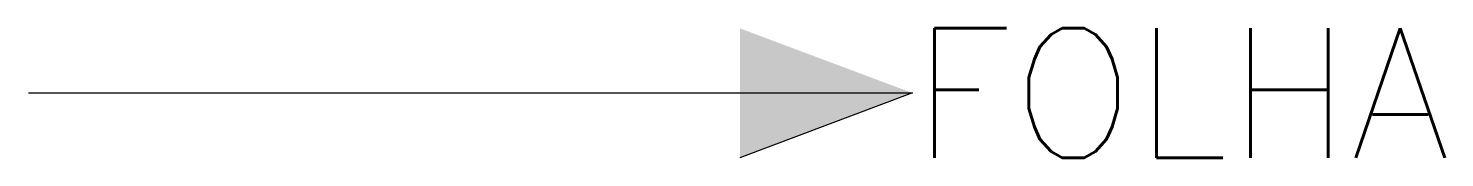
# Model space of a CAD drawing. Header units: millimetres. Extents: x 210 to 226.4, y 184.2 to 185.7.
import ezdxf
from ezdxf.enums import TextEntityAlignment as Align

# ---------------------------------------------------------------- set-up
doc = ezdxf.new("R2010")
doc.units = ezdxf.units.MM
doc.header["$MEASUREMENT"] = 0
doc.layers.get('0').update_dxf_attribs({"linetype": 'CONTINUOUS'})
doc.styles.add('ROMANS', font='romans')

msp = doc.modelspace()

# ---------------------------------------------------------------- hatches: boundary and pattern name
msp.add_hatch(color=7).paths.add_polyline_path([(220.264, 185), (218.264, 185.75), (218.264, 184.25)])

# ---------------------------------------------------------------- linework, layer by layer
at = {"color": 7}
for p, q in [((210.014, 185), (220.264, 185)), ((220.264, 185), (218.264, 184.25))]:
    msp.add_line(p, q, dxfattribs=at)

# ---------------------------------------------------------------- texts
at = {"color": 7, "lineweight": -3, "style": 'ROMANS'}
msp.add_attdef('FOLHA', text='', height=1.5, dxfattribs=at).set_placement((220.264, 185), align=Align.MIDDLE_LEFT)

doc.saveas('drawing.dxf')
